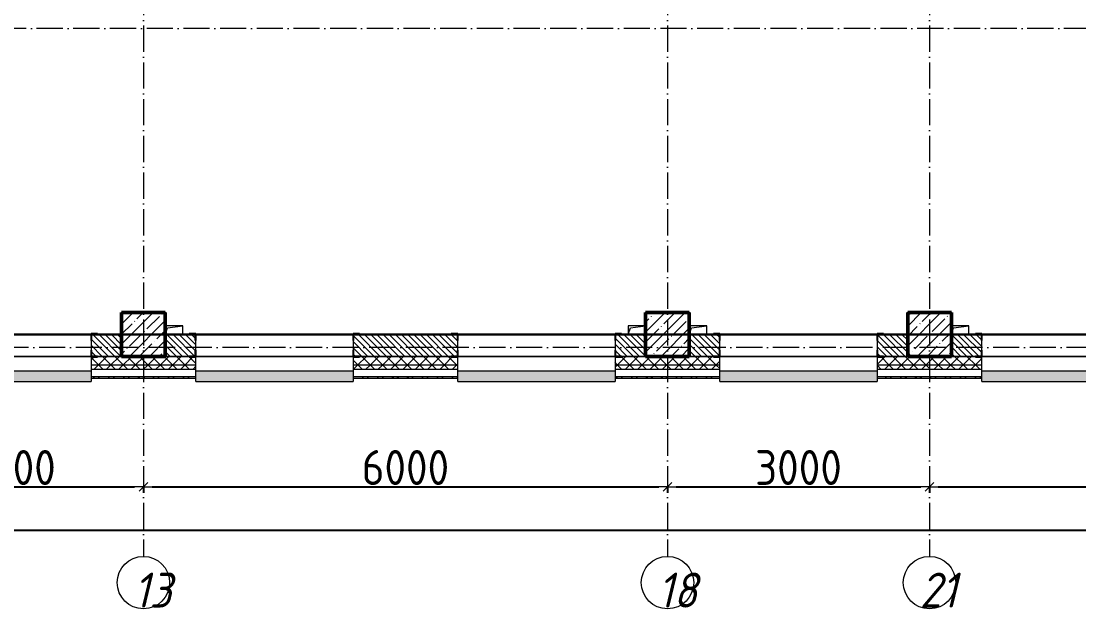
# Model space of a CAD drawing. Header units: millimetres. Extents: x -213536 to 1564669, y 70501 to 942238.
# Drawn here: x 569271 to 581381, y 338573 to 345298 of the extents above; entities that cross this region are included whole.
import ezdxf

# ---------------------------------------------------------------- set-up
doc = ezdxf.new("R2010")
doc.units = ezdxf.units.MM
doc.linetypes.add('50_200_ШТРИХ_1Т_ш5_п1_п1_', pattern=[700, 500, -100, 0, -100])
for name, color, linetype, lineweight in [('5) Швы', 2, 'Continuous', 30), ('A-____-____-DIMS', 7, 'Continuous', 9), ('A-GENM-____-MCUT', 7, 'Continuous', 25), ('A-GENM-____-OTLN', 7, 'Continuous', 9), ('A-GENM-____-OTLN-1', 7, 'Continuous', 25), ('A-GLAZ-____-OTLN', 7, 'Continuous', 9), ('A-WALL-____-MCUT', 7, 'Continuous', 13), ('A-WALL-____-MCUT-1', 7, 'Continuous', 9), ('A-WALL-____-OTLN', 7, 'Continuous', 9), ('A-WALL-____-PATT-1', 7, 'Continuous', 9), ('A-WALL-FNSH-MCUT-1', 7, 'Continuous', 9), ('S-COLS-____-MCUT', 7, 'Continuous', 50), ('S-COLS-____-OTLN', 7, 'Continuous', 9), ('S-GRID-____-IDEN', 7, 'Continuous', 9), ('S-GRID-____-OTLN-1', 7, '50_200_ШТРИХ_1Т_ш5_п1_п1_', 9)]:
    doc.layers.add(name, color=color, linetype=linetype, lineweight=lineweight)
doc.layers.add('A-GLAZ-____-OTLN-1', color=7, linetype='Continuous', lineweight=9, true_color=0xc0c0c0)
doc.styles.add('ISOCPEUR_I_9', font='isocpeui.ttf', dxfattribs={"width": 0.9, "height": 250})
doc.styles.add('СПДС', font='isocpeur.ttf', dxfattribs={"width": 0.9})
doc.dimstyles.new('Размера А3', dxfattribs={"dimtxt": 200, "dimasz": 100, "dimexe": 70, "dimexo": 100, "dimgap": 20, "dimtad": 1, "dimdec": 0, "dimrnd": 10, "dimzin": 0, "dimdsep": 46, "dimtxsty": 'СПДС', "dimblk": 'ARROWHEAD_6', "dimcen": 1, "dimclrd": 256, "dimclre": 256, "dimclrt": 256, "dimazin": 0, "dimtfac": 1, "dimtdec": 0, "dimtmove": 2, "dimatfit": 3, "dimfxl": 1, "dimtolj": 1, "dimtzin": 0, "dimarcsym": 0})
pattern_1 = [(45, (549721.47, 286281.11), (-70.71068, 70.71068), []), (135, (549721.47, 286281.11), (-70.71068, -70.71068), [])]
pattern_2 = [(135, (549721.475, 286281.11), (-35.35534, -35.35534), [])]

# ---------------------------------------------------------------- blocks, each defined once
blk = doc.blocks.new('BSC_Колонна _Прямоугольная - 500х500-25642906-АР1_План отверстий 3 этажа в осях 1-64_Ю-ЯЯ')
at = {"layer": 'S-COLS-____-OTLN'}
h = blk.add_hatch(dxfattribs=at)
h.set_pattern_fill('FP_19', color=256, style=0, pattern_type=2)
h.set_pattern_definition([(45, (-26950, -55431.04), (-114.04925, 114.04925), []), (45, (-26835.95, -55431.04), (-114.04925, 114.04925), [201.613, -40.323, 3.353, -36.97])])
h.paths.add_polyline_path([(-250, -250), (250, -250), (250, 250), (-250, 250), (-250, 178)], flags=0)
at = {"layer": 'S-COLS-____-MCUT'}
for p, q in [((250, 250), (-250, 250)), ((-250, 250), (-250, -250)), ((250, -250), (250, 250)), ((-250, -250), (250, -250))]:
    blk.add_line(p, q, dxfattribs=at)
blk = doc.blocks.new('BSC_Колонна _Прямоугольная - 500х500-V48-АР1_План отверстий 3 этажа в осях 1-64_Ю-ЯЯ')
at = {"layer": 'S-COLS-____-OTLN'}
h = blk.add_hatch(dxfattribs=at)
h.set_pattern_fill('FP_56', color=256, style=0, pattern_type=2)
h.set_pattern_definition([(45, (-29950, -55431.04), (-114.04925, 114.04925), []), (45, (-29835.95, -55431.04), (-114.04925, 114.04925), [201.613, -40.323, 3.353, -36.97])])
h.paths.add_polyline_path([(-250, -250), (250, -250), (250, 250), (-250, 250)], flags=0)
at = {"layer": 'S-COLS-____-MCUT'}
for p, q in [((250, 250), (-250, 250)), ((-250, 250), (-250, -250)), ((250, -250), (250, 250)), ((-250, -250), (250, -250))]:
    blk.add_line(p, q, dxfattribs=at)
blk = doc.blocks.new('BSC_Колонна _Прямоугольная - 500х500-V50-АР1_План отверстий 3 этажа в осях 1-64_Ю-ЯЯ')
at = {"layer": 'S-COLS-____-OTLN'}
h = blk.add_hatch(dxfattribs=at)
h.set_pattern_fill('FP_58', color=256, style=0, pattern_type=2)
h.set_pattern_definition([(45, (-20950, -55431.04), (-114.04925, 114.04925), []), (45, (-20835.95, -55431.04), (-114.04925, 114.04925), [201.613, -40.323, 3.353, -36.97])])
h.paths.add_polyline_path([(-250, -250), (250, -250), (250, 250), (-250, 250)], flags=0)
at = {"layer": 'S-COLS-____-MCUT'}
for p, q in [((250, 250), (-250, 250)), ((-250, 250), (-250, -250)), ((250, -250), (250, 250)), ((-250, -250), (250, -250))]:
    blk.add_line(p, q, dxfattribs=at)
blk = doc.blocks.new('Фахверк_СКБ_Уголок - 250_2700-27497298-АР1_План отверстий 3 этажа в осях 1-64_Ю-ЯЯ')
at = {"layer": 'A-GENM-____-MCUT'}
for p, q in [((200, 181), (125, 181)), ((125, 181), (125, 106)), ((131, 106), (131, 175)), ((131, 175), (200, 175)), ((200, 175), (200, 181)), ((125, 106), (131, 106)), ((131, -6), (125, -6)), ((125, -6), (125, -81)), ((125, -81), (200, -81)), ((131, -75), (131, -6)), ((200, -75), (131, -75)), ((200, -81), (200, -75))]:
    blk.add_line(p, q, dxfattribs=at)
blk = doc.blocks.new('AR_Отверстие прямоугольное _в плите_ - AR_Отверстие прямоугольное _в плите_-V178-АР1_План отверстий 3 этажа в осях 1-64_Ю-ЯЯ')
at = {"layer": 'A-GENM-____-OTLN'}
for p, q in [((100, 50), (-100, 50)), ((-100, -50), (-75, 25)), ((-75, 25), (100, 50)), ((100, -50), (100, 50))]:
    blk.add_line(p, q, dxfattribs=at)
blk = doc.blocks.new('AR_Отверстие прямоугольное _в плите_ - AR_Отверстие прямоугольное _в плите_-V185-АР1_План отверстий 3 этажа в осях 1-64_Ю-ЯЯ')
at = {"layer": 'A-GENM-____-OTLN'}
for p, q in [((100, 50), (-100, 50)), ((-100, 50), (-100, -50)), ((-100, -50), (-75, 25)), ((-75, 25), (100, 50))]:
    blk.add_line(p, q, dxfattribs=at)
blk = doc.blocks.new('Отлив_СКБ - Отлив витража_120_НВФ-31885687-АР1_План отверстий 3 этажа в осях 1-64_Ю-ЯЯ')
at = {"layer": 'A-GLAZ-____-OTLN-1'}
for points in [[(0, -2), (1800, -2), (1800, 0), (0, 0)], [(945, -120), (1800, -120), (1800, -2), (0, -2), (0, -120), (878, -120)]]:
    blk.add_hatch(color=256, dxfattribs=at).paths.add_polyline_path(points, flags=0)
at = {"layer": 'A-GLAZ-____-OTLN'}
for p, q in [((0, 0), (1800, 0)), ((1800, -2), (0, -2)), ((0, -120), (0, -83)), ((0, -120), (1800, -120)), ((1800, -83), (1800, -120))]:
    blk.add_line(p, q, dxfattribs=at)
blk = doc.blocks.new('Ось сетки - Круг_Ø6_00__ISO-2_5_0_9K_-25732049-АР1_План отверстий 3 этажа в осях 1-64_Ю-ЯЯ')
at = {"layer": 'S-GRID-____-IDEN'}
blk.add_circle((0, 0), 3, dxfattribs=at)
blk = doc.blocks.new('ARROWHEAD_6')
at = {"color": 0, "linetype": 'Continuous'}
for p, q in [((0, 0), (-1, 0)), ((-0.5, -0.5), (0.5, 0.5))]:
    blk.add_line(p, q, dxfattribs=at)
blk = doc.blocks.new('*D6036')
at = {"layer": 'A-____-____-DIMS', "lineweight": -2, "transparency": 16777216}
for p, q in [((567671, 339976), (567671, 339900)), ((567771, 339970), (570571, 339970)), ((570671, 339976), (570671, 339900))]:
    blk.add_line(p, q, dxfattribs=at)
at = {"layer": 'Defpoints', "color": 0, "lineweight": 30, "transparency": 16777216}
for p in [(567671, 340076), (570671, 340076), (570671, 339970)]:
    blk.add_point(p, dxfattribs=at)
at = {"layer": 'A-____-____-DIMS', "lineweight": -2, "transparency": 16777216, "xscale": 100, "yscale": 100, "zscale": 100, "rotation": 180}
blk.add_blockref('ARROWHEAD_6', (567671, 339970), dxfattribs=at)
at = {"layer": 'A-____-____-DIMS', "lineweight": -2, "transparency": 16777216, "xscale": 100, "yscale": 100, "zscale": 100}
blk.add_blockref('ARROWHEAD_6', (570671, 339970), dxfattribs=at)
at = {"layer": 'A-____-____-DIMS', "transparency": 16777216, "insert": (569171, 340190), "char_height": 400, "attachment_point": 5, "style": 'СПДС'}
blk.add_mtext('\\A1;3000', dxfattribs=at)
blk = doc.blocks.new('*D6037')
at = {"layer": 'A-____-____-DIMS', "lineweight": -2, "transparency": 16777216}
for p, q in [((570671, 339976), (570671, 339900)), ((570771, 339970), (576571, 339970)), ((576671, 339976), (576671, 339900))]:
    blk.add_line(p, q, dxfattribs=at)
at = {"layer": 'Defpoints', "color": 0, "lineweight": 30, "transparency": 16777216}
for p in [(570671, 340076), (576671, 340076), (576671, 339970)]:
    blk.add_point(p, dxfattribs=at)
at = {"layer": 'A-____-____-DIMS', "lineweight": -2, "transparency": 16777216, "xscale": 100, "yscale": 100, "zscale": 100, "rotation": 180}
blk.add_blockref('ARROWHEAD_6', (570671, 339970), dxfattribs=at)
at = {"layer": 'A-____-____-DIMS', "lineweight": -2, "transparency": 16777216, "xscale": 100, "yscale": 100, "zscale": 100}
blk.add_blockref('ARROWHEAD_6', (576671, 339970), dxfattribs=at)
at = {"layer": 'A-____-____-DIMS', "transparency": 16777216, "insert": (573671, 340190), "char_height": 400, "attachment_point": 5, "style": 'СПДС'}
blk.add_mtext('\\A1;6000', dxfattribs=at)
blk = doc.blocks.new('*D6038')
at = {"layer": 'A-____-____-DIMS', "lineweight": -2, "transparency": 16777216}
for p, q in [((576671, 339976), (576671, 339900)), ((576771, 339970), (579571, 339970)), ((579671, 339976), (579671, 339900))]:
    blk.add_line(p, q, dxfattribs=at)
at = {"layer": 'Defpoints', "color": 0, "lineweight": 30, "transparency": 16777216}
for p in [(576671, 340076), (579671, 340076), (579671, 339970)]:
    blk.add_point(p, dxfattribs=at)
at = {"layer": 'A-____-____-DIMS', "lineweight": -2, "transparency": 16777216, "xscale": 100, "yscale": 100, "zscale": 100, "rotation": 180}
blk.add_blockref('ARROWHEAD_6', (576671, 339970), dxfattribs=at)
at = {"layer": 'A-____-____-DIMS', "lineweight": -2, "transparency": 16777216, "xscale": 100, "yscale": 100, "zscale": 100}
blk.add_blockref('ARROWHEAD_6', (579671, 339970), dxfattribs=at)
at = {"layer": 'A-____-____-DIMS', "transparency": 16777216, "insert": (578171, 340190), "char_height": 400, "attachment_point": 5, "style": 'СПДС'}
blk.add_mtext('\\A1;3000', dxfattribs=at)
blk = doc.blocks.new('*D6039')
at = {"layer": 'A-____-____-DIMS', "lineweight": -2, "transparency": 16777216}
for p, q in [((579671, 339976), (579671, 339900)), ((579771, 339970), (585571, 339970)), ((585671, 339976), (585671, 339900))]:
    blk.add_line(p, q, dxfattribs=at)
at = {"layer": 'Defpoints', "color": 0, "lineweight": 30, "transparency": 16777216}
for p in [(579671, 340076), (585671, 340076), (585671, 339970)]:
    blk.add_point(p, dxfattribs=at)
at = {"layer": 'A-____-____-DIMS', "lineweight": -2, "transparency": 16777216, "xscale": 100, "yscale": 100, "zscale": 100, "rotation": 180}
blk.add_blockref('ARROWHEAD_6', (579671, 339970), dxfattribs=at)
at = {"layer": 'A-____-____-DIMS', "lineweight": -2, "transparency": 16777216, "xscale": 100, "yscale": 100, "zscale": 100}
blk.add_blockref('ARROWHEAD_6', (585671, 339970), dxfattribs=at)
at = {"layer": 'A-____-____-DIMS', "transparency": 16777216, "insert": (582671, 340190), "char_height": 400, "attachment_point": 5, "style": 'СПДС'}
blk.add_mtext('\\A1;6000', dxfattribs=at)
blk = doc.blocks.new('*D6052')
at = {"layer": 'A-____-____-DIMS', "lineweight": -2, "transparency": 16777216}
for p, q in [((547371, 339479), (547371, 339403)), ((547471, 339473), (620671, 339473)), ((620771, 339479), (620771, 339403))]:
    blk.add_line(p, q, dxfattribs=at)
at = {"layer": 'Defpoints', "color": 0, "lineweight": 30, "transparency": 16777216}
for p in [(547371, 339579), (620771, 339579), (620771, 339473)]:
    blk.add_point(p, dxfattribs=at)
at = {"layer": 'A-____-____-DIMS', "lineweight": -2, "transparency": 16777216, "xscale": 100, "yscale": 100, "zscale": 100, "rotation": 180}
blk.add_blockref('ARROWHEAD_6', (547371, 339473), dxfattribs=at)
at = {"layer": 'A-____-____-DIMS', "lineweight": -2, "transparency": 16777216, "xscale": 100, "yscale": 100, "zscale": 100}
blk.add_blockref('ARROWHEAD_6', (620771, 339473), dxfattribs=at)
at = {"layer": 'A-____-____-DIMS', "transparency": 16777216, "insert": (584071, 339693), "char_height": 400, "attachment_point": 5, "style": 'СПДС'}
blk.add_mtext('\\A1;73400', dxfattribs=at)

msp = doc.modelspace()

# ---------------------------------------------------------------- hatches: boundary and pattern name
at = {"layer": 'A-WALL-____-PATT-1'}
h = msp.add_hatch(dxfattribs=at)
h.set_pattern_fill('FP_9', color=256, style=0, pattern_type=2)
h.set_pattern_definition(pattern_2)
h.paths.add_polyline_path([(570077.5, 341462.2), (570421.5, 341462.2), (570421.5, 341712.2), (570077.5, 341712.2), (570077.5, 341643.2), (570071.5, 341643.2), (570071.5, 341531.2), (570077.5, 341531.2)], flags=0)
h.paths.add_polyline_path([(568015.5, 341462.2), (568265.5, 341462.2), (568265.8, 341531.2), (568271.5, 341531.2), (568271.5, 341643.2), (568265.5, 341643.2), (568265.5, 341712.2), (567921.5, 341712.2), (567921.5, 341462.2)], flags=0)
h = msp.add_hatch(dxfattribs=at)
h.set_pattern_fill('FP_9', color=256, style=0, pattern_type=2)
h.set_pattern_definition(pattern_2)
h.paths.add_polyline_path([(576421.5, 341462.2), (576421.5, 341712.2), (576077.5, 341712.2), (576077.5, 341643.2), (576071.5, 341643.2), (576071.5, 341531.2), (576077.5, 341531.2), (576077.5, 341462.2), (576219.4, 341462.2)], flags=0)
h.paths.add_polyline_path([(573146.5, 341462.2), (574265.5, 341462.2), (574265.5, 341531.2), (574271.5, 341531.2), (574271.5, 341643.2), (574265.5, 341643.2), (574265.5, 341712.2), (573077.5, 341712.2), (573077.5, 341643.2), (573071.5, 341643.2), (573071.5, 341531.2), (573077.5, 341531.2), (573077.5, 341462.2)], flags=0)
h.paths.add_polyline_path([(571196.5, 341462.2), (571265.5, 341462.2), (571265.5, 341531.2), (571271.5, 341531.2), (571271.5, 341643.2), (571265.5, 341643.2), (571265.5, 341712.2), (570921.5, 341712.2), (570921.5, 341462.2), (571015.5, 341462.2)], flags=0)
h = msp.add_hatch(dxfattribs=at)
h.set_pattern_fill('FP_9', color=256, style=0, pattern_type=2)
h.set_pattern_definition(pattern_2)
h.paths.add_polyline_path([(579077.5, 341462.2), (579421.5, 341462.2), (579421.5, 341712.2), (579077.5, 341712.2), (579077.5, 341643.2), (579071.5, 341643.2), (579071.5, 341531.2), (579077.5, 341531.2)], flags=0)
h.paths.add_polyline_path([(577265.5, 341462.2), (577265.5, 341531.2), (577271.5, 341531.2), (577271.5, 341643.2), (577265.5, 341643.2), (577265.5, 341712.2), (576921.5, 341712.2), (576921.5, 341462.2), (577196.5, 341462.2)], flags=0)
h = msp.add_hatch(dxfattribs=at)
h.set_pattern_fill('FP_9', color=256, style=0, pattern_type=2)
h.set_pattern_definition(pattern_2)
h.paths.add_polyline_path([(583265.5, 341462.2), (583265.5, 341531.2), (583271.5, 341531.2), (583271.5, 341643.2), (583265.5, 341643.2), (583265.5, 341712.2), (582077.5, 341712.2), (582077.5, 341643.2), (582071.5, 341643.2), (582071.5, 341531.2), (582077.5, 341531.2), (582077.5, 341462.2), (583196.5, 341462.2)], flags=0)
h.paths.add_polyline_path([(585077.5, 341462.2), (585421.5, 341462.2), (585421.5, 341712.2), (585077.5, 341712.2), (585077.5, 341643.2), (585071.5, 341643.2), (585071.5, 341531.2), (585077.5, 341531.2)], flags=0)
h.paths.add_polyline_path([(580196.5, 341462.2), (580265.5, 341462.2), (580265.5, 341531.2), (580271.5, 341531.2), (580271.5, 341643.2), (580265.5, 341643.2), (580265.5, 341712.2), (579921.5, 341712.2), (579921.5, 341462.2)], flags=0)
h = msp.add_hatch(dxfattribs=at)
h.set_pattern_fill('FP_4', color=256, style=0, pattern_type=2)
h.set_pattern_definition(pattern_1)
h.paths.add_polyline_path([(623940.9, 341362.2), (624021.5, 341362.2), (624021.5, 341462.2), (617671.5, 341462.2), (617671.5, 341362.2), (620406, 341362.2)], flags=0)
h.paths.add_polyline_path([(613336.2, 341362.2), (613721.5, 341362.2), (613721.5, 341456.2), (613646.5, 341456.2), (613646.5, 341462.2), (612696.5, 341462.2), (612696.5, 341456.2), (612621.5, 341456.2), (612621.5, 341362.2), (612971.5, 341362.2)], flags=0)
h.paths.add_polyline_path([(615103.6, 341362.2), (616671.5, 341362.2), (616671.5, 341462.2), (614796.5, 341462.2), (614796.5, 341456.2), (614721.5, 341456.2), (614721.5, 341362.2)], flags=0)
h.paths.add_polyline_path([(609696.5, 341362.2), (610821.5, 341362.2), (610821.5, 341456.2), (610746.5, 341456.2), (610746.5, 341462.2), (609696.5, 341462.2), (609696.5, 341456.2), (609621.5, 341456.2), (609621.5, 341362.2), (609627.5, 341362.2)], flags=0)
h.paths.add_polyline_path([(607821.5, 341362.2), (607821.5, 341456.2), (607746.5, 341456.2), (607746.5, 341462.2), (606696.5, 341462.2), (606696.5, 341456.2), (606621.5, 341456.2), (606621.5, 341362.2), (607150, 341362.2)], flags=0)
h.paths.add_polyline_path([(603696.5, 341362.2), (604821.5, 341362.2), (604821.5, 341456.2), (604746.5, 341456.2), (604746.5, 341462.2), (603696.5, 341462.2), (603696.5, 341456.2), (603621.5, 341456.2), (603621.5, 341362.2)], flags=0)
h.paths.add_polyline_path([(601746.5, 341362.2), (601821.5, 341362.2), (601821.5, 341456.2), (601746.5, 341456.2), (601746.5, 341462.2), (600696.5, 341462.2), (600696.5, 341456.2), (600621.5, 341456.2), (600621.5, 341362.2), (600963.9, 341362.2)], flags=0)
h.paths.add_polyline_path([(597971.5, 341362.2), (598821.5, 341362.2), (598821.5, 341456.2), (598746.5, 341456.2), (598746.5, 341462.2), (597696.5, 341462.2), (597696.5, 341456.2), (597621.5, 341456.2), (597621.5, 341362.2), (597696.5, 341362.2)], flags=0)
h.paths.add_polyline_path([(595661.5, 341362.2), (595821.5, 341362.2), (595821.5, 341456.2), (595746.5, 341456.2), (595746.5, 341462.2), (594146.5, 341462.2), (594146.5, 341456.2), (594071.5, 341456.2), (594071.5, 341362.2), (594777.8, 341362.2)], flags=0)
h.paths.add_polyline_path([(592126.6, 341362.2), (592271.5, 341362.2), (592271.5, 341456.2), (592196.5, 341456.2), (592196.5, 341462.2), (591146.5, 341462.2), (591146.5, 341456.2), (591071.5, 341456.2), (591071.5, 341362.2)], flags=0)
h.paths.add_polyline_path([(589271.5, 341362.2), (589271.5, 341456.2), (589196.5, 341456.2), (589196.5, 341462.2), (588146.5, 341462.2), (588146.5, 341456.2), (588071.5, 341456.2), (588071.5, 341362.2), (588591.7, 341362.2)], flags=0)
h.paths.add_polyline_path([(585940.5, 341362.2), (586271.5, 341362.2), (586271.5, 341456.2), (586196.5, 341456.2), (586196.5, 341462.2), (585146.5, 341462.2), (585146.5, 341456.2), (585071.5, 341456.2), (585071.5, 341362.2), (585498.6, 341362.2)], flags=0)
h.paths.add_polyline_path([(582146.5, 341362.2), (583271.5, 341362.2), (583271.5, 341456.2), (583196.5, 341456.2), (583196.5, 341462.2), (582146.5, 341462.2), (582146.5, 341456.2), (582071.5, 341456.2), (582071.5, 341362.2), (582077.5, 341362.2)], flags=0)
h.paths.add_polyline_path([(579071.5, 341362.2), (580271.5, 341362.2), (580271.5, 341456.2), (580196.5, 341456.2), (580196.5, 341462.2), (579146.5, 341462.2), (579146.5, 341456.2), (579071.5, 341456.2)], flags=0)
h.paths.add_polyline_path([(577271.5, 341362.2), (577271.5, 341456.2), (577196.5, 341456.2), (577196.5, 341462.2), (576146.5, 341462.2), (576146.5, 341456.2), (576071.5, 341456.2), (576071.5, 341362.2), (577103.1, 341362.2)], flags=0)
h.paths.add_polyline_path([(573146.5, 341362.2), (574271.5, 341362.2), (574271.5, 341456.2), (574196.5, 341456.2), (574196.5, 341462.2), (573146.5, 341462.2), (573146.5, 341456.2), (573071.5, 341456.2), (573071.5, 341362.2), (573077.5, 341362.2)], flags=0)
h.paths.add_polyline_path([(571271.5, 341362.2), (571271.5, 341456.2), (571196.5, 341456.2), (571196.5, 341462.2), (570146.5, 341462.2), (570146.5, 341456.2), (570071.5, 341456.2), (570071.5, 341362.2), (571196.5, 341362.2)], flags=0)
h.paths.add_polyline_path([(567921.5, 341362.2), (568271.5, 341362.2), (568271.5, 341456.2), (568196.5, 341456.2), (568196.5, 341462.2), (567146.5, 341462.2), (567146.5, 341456.2), (567071.5, 341456.2), (567071.5, 341362.2), (567421.5, 341362.2)], flags=0)
h.paths.add_polyline_path([(566071.5, 341362.2), (566071.5, 341456.2), (565996.5, 341456.2), (565996.5, 341462.2), (556271.5, 341462.2), (556271.5, 341362.2), (565614.6, 341362.2)], flags=0)
h.paths.add_polyline_path([(555271.5, 341362.2), (555271.5, 341462.2), (547271.5, 341462.2), (547271.5, 341362.2), (553242.4, 341362.2)], flags=0)
h = msp.add_hatch(dxfattribs=at)
h.set_pattern_fill('FP_4', color=256, style=0, pattern_type=2)
h.set_pattern_definition(pattern_1)
h.paths.add_polyline_path([(624021.5, 341312.2), (624021.5, 341362.2), (617671.5, 341362.2), (617671.5, 341312.2), (623940.9, 341312.2)], flags=0)
h.paths.add_polyline_path([(616671.5, 341312.2), (616671.5, 341362.2), (614721.5, 341362.2), (614721.5, 341312.2), (615103.6, 341312.2)], flags=0)
h.paths.add_polyline_path([(610821.5, 341312.2), (610821.5, 341362.2), (609621.5, 341362.2), (609621.5, 341312.2), (609801.2, 341312.2)], flags=0)
h.paths.add_polyline_path([(613336.2, 341312.2), (613721.5, 341312.2), (613721.5, 341362.2), (612621.5, 341362.2), (612621.5, 341312.2)], flags=0)
h.paths.add_polyline_path([(607150, 341312.2), (607821.5, 341312.2), (607821.5, 341362.2), (606621.5, 341362.2), (606621.5, 341312.2)], flags=0)
h.paths.add_polyline_path([(604821.5, 341312.2), (604821.5, 341362.2), (603621.5, 341362.2), (603621.5, 341312.2), (604498.8, 341312.2)], flags=0)
h.paths.add_polyline_path([(601821.5, 341312.2), (601821.5, 341362.2), (600621.5, 341362.2), (600621.5, 341312.2), (600963.9, 341312.2)], flags=0)
h.paths.add_polyline_path([(598821.5, 341312.2), (598821.5, 341362.2), (597621.5, 341362.2), (597621.5, 341312.2), (598312.7, 341312.2)], flags=0)
h.paths.add_polyline_path([(595821.5, 341312.2), (595821.5, 341362.2), (594071.5, 341362.2), (594071.5, 341312.2), (595661.5, 341312.2)], flags=0)
h.paths.add_polyline_path([(592271.5, 341312.2), (592271.5, 341362.2), (591071.5, 341362.2), (591071.5, 341312.2), (592126.6, 341312.2)], flags=0)
h.paths.add_polyline_path([(589271.5, 341312.2), (589271.5, 341362.2), (588071.5, 341362.2), (588071.5, 341312.2), (588591.7, 341312.2)], flags=0)
h.paths.add_polyline_path([(586271.5, 341312.2), (586271.5, 341362.2), (585071.5, 341362.2), (585071.5, 341312.2), (585940.5, 341312.2)], flags=0)
h.paths.add_polyline_path([(582071.5, 341312.2), (583271.5, 341312.2), (583271.5, 341362.2), (582071.5, 341362.2)], flags=0)
h.paths.add_polyline_path([(579754.3, 341312.2), (580271.5, 341312.2), (580271.5, 341362.2), (579071.5, 341362.2), (579071.5, 341312.2)], flags=0)
h.paths.add_polyline_path([(577103.1, 341312.2), (577271.5, 341312.2), (577271.5, 341362.2), (576071.5, 341362.2), (576071.5, 341312.2), (576219.4, 341312.2)], flags=0)
h.paths.add_polyline_path([(574271.5, 341312.2), (574271.5, 341362.2), (573071.5, 341362.2), (573071.5, 341312.2), (573568.2, 341312.2)], flags=0)
h.paths.add_polyline_path([(570917, 341312.2), (571271.5, 341312.2), (571271.5, 341362.2), (570071.5, 341362.2), (570071.5, 341312.2)], flags=0)
h.paths.add_polyline_path([(568265.8, 341312.2), (568271.5, 341312.2), (568271.5, 341362.2), (567071.5, 341362.2), (567071.5, 341312.2), (567382.1, 341312.2)], flags=0)
h.paths.add_polyline_path([(565614.6, 341312.2), (566071.5, 341312.2), (566071.5, 341362.2), (556271.5, 341362.2), (556271.5, 341312.2), (563847.2, 341312.2)], flags=0)
h.paths.add_polyline_path([(555271.5, 341312.2), (555271.5, 341362.2), (547171.5, 341362.2), (547171.5, 341312.2), (553242.4, 341312.2)], flags=0)
h = msp.add_hatch(dxfattribs=at)
h.set_pattern_fill('FP_6', color=256, style=0, pattern_type=2)
h.set_pattern_definition([(45, (549721.47, 286281.11), (-85.53659, 85.53659), []), (45, (549778.5, 286281.11), (-85.53659, 85.53659), [])])
h.paths.add_polyline_path([(594777.8, 341212.2), (594936.5, 341212.2), (594936.5, 341232.2), (594071.5, 341232.2), (594071.5, 341212.2)], flags=0)
h.paths.add_polyline_path([(592271.5, 341212.2), (592271.5, 341232.2), (591071.5, 341232.2), (591071.5, 341212.2), (592126.6, 341212.2)], flags=0)
h.paths.add_polyline_path([(589271.5, 341212.2), (589271.5, 341232.2), (588071.5, 341232.2), (588071.5, 341212.2), (588591.7, 341212.2)], flags=0)
h.paths.add_polyline_path([(586271.5, 341212.2), (586271.5, 341232.2), (585071.5, 341232.2), (585071.5, 341212.2), (585940.5, 341212.2)], flags=0)
h.paths.add_polyline_path([(583271.5, 341212.2), (583271.5, 341232.2), (582071.5, 341232.2), (582071.5, 341212.2), (582405.5, 341212.2)], flags=0)
h.paths.add_polyline_path([(579754.3, 341212.2), (580271.5, 341212.2), (580271.5, 341232.2), (579071.5, 341232.2), (579071.5, 341212.2)], flags=0)
h.paths.add_polyline_path([(577103.1, 341212.2), (577271.5, 341212.2), (577271.5, 341232.2), (576071.5, 341232.2), (576071.5, 341212.2), (576219.4, 341212.2)], flags=0)
h.paths.add_polyline_path([(573071.5, 341212.2), (574271.5, 341212.2), (574271.5, 341232.2), (573071.5, 341232.2)], flags=0)
h.paths.add_polyline_path([(570071.5, 341212.2), (571271.5, 341212.2), (571271.5, 341232.2), (570071.5, 341232.2)], flags=0)
h.paths.add_polyline_path([(567071.5, 341212.2), (568271.5, 341212.2), (568271.5, 341232.2), (567071.5, 341232.2)], flags=0)
h.paths.add_polyline_path([(566071.5, 341212.2), (566071.5, 341232.2), (556271.5, 341232.2), (556271.5, 341212.2), (565614.6, 341212.2)], flags=0)
h.paths.add_polyline_path([(555271.5, 341212.2), (555271.5, 341232.2), (547041.5, 341232.2), (547041.5, 341212.2), (553242.4, 341212.2)], flags=0)

# ---------------------------------------------------------------- linework, layer by layer
at = {"color": 2, "lineweight": 30}
msp.add_lwpolyline([(594421.5, 341712.2), (563371.5, 341712.2)], dxfattribs=at)
at = {"layer": '5) Швы'}
for points in [[(570421.5, 341712.2), (570421.5, 341962.2), (570921.5, 341962.2), (570921.5, 341712.2)], [(576421.5, 341712.2), (576421.5, 341962.2), (576921.5, 341962.2), (576921.5, 341712.2)], [(579421.5, 341712.2), (579421.5, 341962.2), (579921.5, 341962.2), (579921.5, 341712.2)]]:
    msp.add_lwpolyline(points, dxfattribs=at)
at = {"layer": 'A-WALL-____-MCUT'}
for p, q in [((570071.5, 341643.2), (570071.5, 341531.2)), ((570421.5, 341712.2), (570146.5, 341712.2)), ((571196.5, 341712.2), (570921.5, 341712.2)), ((571271.5, 341531.2), (571271.5, 341643.2)), ((573071.5, 341643.2), (573071.5, 341531.2)), ((574196.5, 341712.2), (573146.5, 341712.2)), ((574271.5, 341531.2), (574271.5, 341643.2)), ((576071.5, 341643.2), (576071.5, 341531.2)), ((576421.5, 341712.2), (576146.5, 341712.2)), ((577196.5, 341712.2), (576921.5, 341712.2)), ((577271.5, 341531.2), (577271.5, 341643.2)), ((579071.5, 341643.2), (579071.5, 341531.2)), ((579421.5, 341712.2), (579146.5, 341712.2)), ((580196.5, 341712.2), (579921.5, 341712.2)), ((580271.5, 341531.2), (580271.5, 341643.2)), ((570071.5, 341456.2), (570071.5, 341232.2)), ((571271.5, 341232.2), (571271.5, 341456.2)), ((573071.5, 341456.2), (573071.5, 341232.2)), ((574271.5, 341232.2), (574271.5, 341456.2)), ((576071.5, 341456.2), (576071.5, 341232.2)), ((577271.5, 341232.2), (577271.5, 341456.2)), ((579071.5, 341456.2), (579071.5, 341232.2)), ((580271.5, 341232.2), (580271.5, 341456.2)), ((570071.5, 341232.2), (571271.5, 341232.2)), ((573071.5, 341232.2), (574271.5, 341232.2)), ((576071.5, 341232.2), (577271.5, 341232.2)), ((579071.5, 341232.2), (580271.5, 341232.2))]:
    msp.add_line(p, q, dxfattribs=at)
at = {"layer": 'A-WALL-____-MCUT-1'}
for p, q in [((570421.5, 341462.2), (570146.5, 341462.2)), ((570146.5, 341462.2), (570421.5, 341462.2)), ((571196.5, 341462.2), (570921.5, 341462.2)), ((570921.5, 341462.2), (571196.5, 341462.2)), ((574196.5, 341462.2), (573146.5, 341462.2)), ((573146.5, 341462.2), (574196.5, 341462.2)), ((576421.5, 341462.2), (576146.5, 341462.2)), ((576146.5, 341462.2), (576421.5, 341462.2)), ((577196.5, 341462.2), (576921.5, 341462.2)), ((576921.5, 341462.2), (577196.5, 341462.2)), ((579421.5, 341462.2), (579146.5, 341462.2)), ((579146.5, 341462.2), (579421.5, 341462.2)), ((580196.5, 341462.2), (579921.5, 341462.2)), ((579921.5, 341462.2), (580196.5, 341462.2)), ((571271.5, 341362.2), (570071.5, 341362.2)), ((571271.5, 341312.2), (570071.5, 341312.2)), ((574271.5, 341362.2), (573071.5, 341362.2)), ((574271.5, 341312.2), (573071.5, 341312.2)), ((577271.5, 341362.2), (576071.5, 341362.2)), ((577271.5, 341312.2), (576071.5, 341312.2)), ((580271.5, 341362.2), (579071.5, 341362.2)), ((580271.5, 341312.2), (579071.5, 341312.2))]:
    msp.add_line(p, q, dxfattribs=at)
at = {"layer": 'A-WALL-____-OTLN'}
for p, q in [((568271.5, 341712.2), (570071.5, 341712.2)), ((571271.5, 341712.2), (573071.5, 341712.2)), ((574271.5, 341712.2), (576071.5, 341712.2)), ((577271.5, 341712.2), (579071.5, 341712.2)), ((580271.5, 341712.2), (582071.5, 341712.2)), ((568271.5, 341462.2), (570071.5, 341462.2)), ((570071.5, 341462.2), (568271.5, 341462.2)), ((571271.5, 341462.2), (573071.5, 341462.2)), ((573071.5, 341462.2), (571271.5, 341462.2)), ((574271.5, 341462.2), (576071.5, 341462.2)), ((576071.5, 341462.2), (574271.5, 341462.2)), ((577271.5, 341462.2), (579071.5, 341462.2)), ((579071.5, 341462.2), (577271.5, 341462.2)), ((580271.5, 341462.2), (582071.5, 341462.2)), ((582071.5, 341462.2), (580271.5, 341462.2))]:
    msp.add_line(p, q, dxfattribs=at)
at = {"layer": 'A-WALL-FNSH-MCUT-1'}
for p, q in [((570071.5, 341232.2), (570071.5, 341212.2)), ((570071.5, 341212.2), (571271.5, 341212.2)), ((571271.5, 341212.2), (571271.5, 341232.2)), ((573071.5, 341232.2), (573071.5, 341232.2)), ((573071.5, 341232.2), (573071.5, 341212.2)), ((573071.5, 341212.2), (574271.5, 341212.2)), ((574271.5, 341212.2), (574271.5, 341232.2)), ((576071.5, 341232.2), (576071.5, 341232.2)), ((576071.5, 341232.2), (576071.5, 341212.2)), ((576071.5, 341212.2), (577271.5, 341212.2)), ((577271.5, 341212.2), (577271.5, 341232.2)), ((579071.5, 341232.2), (579071.5, 341212.2)), ((579071.5, 341212.2), (580271.5, 341212.2)), ((580271.5, 341212.2), (580271.5, 341232.2))]:
    msp.add_line(p, q, dxfattribs=at)
at = {"layer": 'S-GRID-____-OTLN-1', "color": 251, "ltscale": 0.6, "true_color": 0x636466}
for p, q in [((570671.5, 377174), (570671.5, 339172.7)), ((576671.5, 377174), (576671.5, 339172.7)), ((579671.5, 377174), (579671.5, 339172.7)), ((625201.5, 345212.2), (545052.7, 345212.2)), ((653795.9, 341562.2), (545052.7, 341562.2))]:
    msp.add_line(p, q, dxfattribs=at)

# ---------------------------------------------------------------- block references
at = {"layer": 'A-GENM-____-OTLN'}
for name, p in [('AR_Отверстие прямоугольное _в плите_ - AR_Отверстие прямоугольное _в плите_-V178-АР1_План отверстий 3 этажа в осях 1-64_Ю-ЯЯ', (571021.5, 341762.2)), ('AR_Отверстие прямоугольное _в плите_ - AR_Отверстие прямоугольное _в плите_-V185-АР1_План отверстий 3 этажа в осях 1-64_Ю-ЯЯ', (576321.5, 341762.2)), ('AR_Отверстие прямоугольное _в плите_ - AR_Отверстие прямоугольное _в плите_-V178-АР1_План отверстий 3 этажа в осях 1-64_Ю-ЯЯ', (577021.5, 341762.2)), ('AR_Отверстие прямоугольное _в плите_ - AR_Отверстие прямоугольное _в плите_-V178-АР1_План отверстий 3 этажа в осях 1-64_Ю-ЯЯ', (580021.5, 341762.2))]:
    msp.add_blockref(name, p, dxfattribs=at)
at = {"layer": 'A-GENM-____-OTLN-1'}
for p in [(569946.5, 341537.2), (572946.5, 341537.2), (575946.5, 341537.2), (578946.5, 341537.2)]:
    msp.add_blockref('Фахверк_СКБ_Уголок - 250_2700-27497298-АР1_План отверстий 3 этажа в осях 1-64_Ю-ЯЯ', p, dxfattribs=at)
at = {"layer": 'A-GENM-____-OTLN-1', "rotation": 180}
for p in [(571396.5, 341637.2), (574396.5, 341637.2), (577396.5, 341637.2), (580396.5, 341637.2)]:
    msp.add_blockref('Фахверк_СКБ_Уголок - 250_2700-27497298-АР1_План отверстий 3 этажа в осях 1-64_Ю-ЯЯ', p, dxfattribs=at)
at = {"layer": 'A-GLAZ-____-OTLN'}
for p in [(568271.5, 341295.2), (571271.5, 341295.2), (574271.5, 341295.2), (577271.5, 341295.2), (580271.5, 341295.2)]:
    msp.add_blockref('Отлив_СКБ - Отлив витража_120_НВФ-31885687-АР1_План отверстий 3 этажа в осях 1-64_Ю-ЯЯ', p, dxfattribs=at)
at = {"layer": 'S-COLS-____-OTLN'}
for name, p in [('BSC_Колонна _Прямоугольная - 500х500-V50-АР1_План отверстий 3 этажа в осях 1-64_Ю-ЯЯ', (570671.5, 341712.2)), ('BSC_Колонна _Прямоугольная - 500х500-25642906-АР1_План отверстий 3 этажа в осях 1-64_Ю-ЯЯ', (576671.5, 341712.2)), ('BSC_Колонна _Прямоугольная - 500х500-V48-АР1_План отверстий 3 этажа в осях 1-64_Ю-ЯЯ', (579671.5, 341712.2))]:
    msp.add_blockref(name, p, dxfattribs=at)
at = {"layer": 'S-GRID-____-IDEN', "xscale": 99.99999999999993, "yscale": 99.99999999999993, "zscale": 99.99999999999993, "rotation": 180}
for p in [(570671.5, 338872.7), (576671.5, 338872.7), (579671.5, 338872.7)]:
    msp.add_blockref('Ось сетки - Круг_Ø6_00__ISO-2_5_0_9K_-25732049-АР1_План отверстий 3 этажа в осях 1-64_Ю-ЯЯ', p, dxfattribs=at)

# ---------------------------------------------------------------- texts
at = {"layer": 'S-GRID-____-IDEN', "char_height": 400, "width": 346.329, "attachment_point": 1, "style": 'ISOCPEUR_I_9'}
for s, insert in [('13', (570561, 338986.6)), ('18', (576561, 338986.6)), ('21', (579561, 338986.6))]:
    msp.add_mtext(s, dxfattribs=dict(at, insert=insert))

# ---------------------------------------------------------------- dimensions: what is measured, and where the dimension line sits
at = {"layer": 'A-____-____-DIMS'}
for base, p1, p2, picture, middle in [((570671.5, 339969.6), (567671.5, 340075.6), (570671.5, 340075.6), '*D6036', (569171.5, 340189.6)), ((576671.5, 339969.6), (570671.5, 340075.6), (576671.5, 340075.6), '*D6037', (573671.5, 340189.6)), ((579671.5, 339969.6), (576671.5, 340075.6), (579671.5, 340075.6), '*D6038', (578171.5, 340189.6)), ((585671.5, 339969.6), (579671.5, 340075.6), (585671.5, 340075.6), '*D6039', (582671.5, 340189.6)), ((620771.5, 339472.8), (547371.5, 339578.8), (620771.5, 339578.8), '*D6052', (584071.5, 339692.8))]:
    dim = msp.add_linear_dim(base=base, p1=p1, p2=p2, dimstyle='Размера А3', override={"dimtxt": 400}, dxfattribs=at)
    dim.commit()
    dim.dimension.update_dxf_attribs({"geometry": picture, "text_midpoint": middle})

doc.saveas('drawing.dxf')
